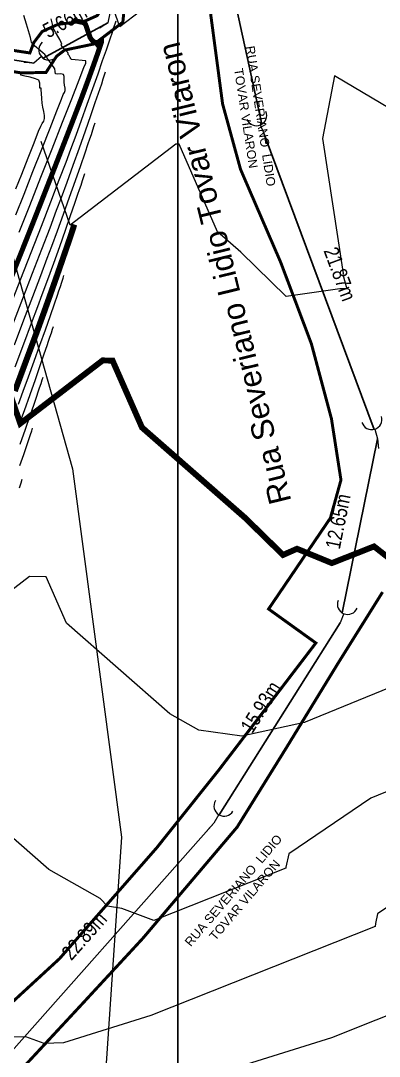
# Model space of a CAD drawing. Extents: x 360931 to 362237, y 7351473 to 7352200.
# Drawn here: x 361746 to 361770.1, y 7351839.6 to 7351909.3 of the extents above; entities that cross this region are included whole.
import ezdxf
from ezdxf.enums import TextEntityAlignment as Align

# ---------------------------------------------------------------- set-up
doc = ezdxf.new("R2010")
doc.units = 0
for name, color, linetype in [('A_Curvas Intermediarias', 37, 'Continuous'), ('A_Curvas Mestras', 32, 'Continuous'), ('AGUA', 3, 'Continuous'), ('C-TOPO-MAJR', 9, 'Continuous'), ('C-TOPO-MINR', 8, 'Continuous'), ('PONTOS-Pontos - Água_U', 1, 'Continuous'), ('PS_IND_COMPRIMENTO', 7, 'Continuous'), ('ZZ-Carimbo Texto', 7, 'Continuous')]:
    doc.layers.add(name, color=color, linetype=linetype)
doc.layers.add('LT-TEXTO-RUA', color=170, linetype='Continuous', lineweight=15)
doc.layers.add('TUBO_PE_80_NTS194_PN_12_5', color=5, linetype='Continuous', lineweight=30)
doc.styles.add('ARIAL', font='arial.ttf')
doc.styles.add('CARIMBO', font='arial.ttf', dxfattribs={"height": 2})
doc.styles.add('ROMANS', font='arial.ttf', dxfattribs={"height": 2})
picture_1 = doc.add_image_def('image1.tif', size_in_pixel=(23490, 20550))

# ---------------------------------------------------------------- blocks, each defined once
blk = doc.blocks.new('*U1244')
for p, q in [((-0.135, 0), (0, 0)), ((0, 0), (0.092, -0.092))]:
    blk.add_line(p, q)
blk.add_arc((-0.272, 0), 0.138, 270.0906, 90.0906)
blk = doc.blocks.new('*U1245')
for p, q in [((-0.135, 0), (0, 0)), ((0, 0), (0.092, -0.092))]:
    blk.add_line(p, q)
blk.add_arc((-0.272, 0), 0.138, 270.0906, 90.0906)
blk = doc.blocks.new('*U1250')
for p, q in [((-0.135, 0), (0, 0)), ((0, 0), (0.128, -0.025))]:
    blk.add_line(p, q)
blk.add_arc((-0.272, 0), 0.138, 270.0906, 90.0906)
blk = doc.blocks.new('*U1251')
for p, q in [((-0.135, 0), (0, 0)), ((0, 0), (0.128, -0.025))]:
    blk.add_line(p, q)
blk.add_arc((-0.272, 0), 0.138, 270.0906, 90.0906)
blk = doc.blocks.new('*U1252')
for p, q in [((-0.135, 0), (0, 0)), ((0, 0), (0.128, -0.025))]:
    blk.add_line(p, q)
blk.add_arc((-0.272, 0), 0.138, 270.0906, 90.0906)
blk = doc.blocks.new('*U1253')
for p, q in [((-0.135, 0), (0, 0)), ((0, 0), (0.128, -0.025))]:
    blk.add_line(p, q)
blk.add_arc((-0.272, 0), 0.138, 270.0906, 90.0906)

msp = doc.modelspace()

# ---------------------------------------------------------------- linework, layer by layer
at = {"color": 0, "const_width": 0.2}
for points in [[(361733.136, 7351912.651), (361734.272, 7351911.948), (361737.609, 7351908.777), (361744.777, 7351907.377), (361746.578, 7351907.103), (361746.841, 7351907.799), (361747.406, 7351908.546), (361748.477, 7351909.031), (361750.274, 7351909.243), (361751.112, 7351909.616), (361751.516, 7351910.232), (361751.79, 7351911.629), (361751.426, 7351914.587), (361751.527, 7351916.06), (361751.992, 7351917.599), (361753.053, 7351919.497), (361753.941, 7351921.102), (361754.436, 7351922.061), (361755.596, 7351924.544), (361754.203, 7351926.673), (361749.131, 7351933.331)], [(361732.496, 7351910.281), (361735.419, 7351907.42), (361746.042, 7351905.755), (361747.667, 7351905.796), (361748.375, 7351906.879), (361748.917, 7351907.295), (361750.917, 7351907.712), (361752.833, 7351909.169), (361753, 7351910.793)], [(361758.617, 7351910.663), (361759.545, 7351903.673), (361760.754, 7351899.266), (361763.456, 7351893.011), (361765.518, 7351887.539), (361766.869, 7351882.492), (361767.509, 7351878.37), (361766.798, 7351875.811), (361762.639, 7351869.69), (361765.82, 7351867.404), (361759.291, 7351858.858), (361755.105, 7351853.615), (361748.572, 7351846.164), (361743.965, 7351841.92), (361742.096, 7351839.829), (361741.817, 7351837.681)], [(361758.198, 7351780.484), (361757.171, 7351784.992), (361756.549, 7351788.287), (361756.957, 7351789.572), (361751.988, 7351792.585), (361746.896, 7351799.919), (361746.88, 7351800.683), (361736.955, 7351815.741), (361738.516, 7351817.18), (361740.183, 7351819.291), (361741.835, 7351821.215), (361742.713, 7351822.835), (361743.835, 7351826.669), (361744.699, 7351829.793), (361744.456, 7351832.458), (361745.153, 7351837.795), (361750.062, 7351843.08), (361754.185, 7351847.539), (361760.52, 7351855.011), (361763.883, 7351860.432), (361767.325, 7351866.06), (361770.31, 7351870.83)]]:
    msp.add_lwpolyline(points, dxfattribs=at)
at = {"layer": 'A_Curvas Intermediarias', "flags": 128}
for points, elevation in [([(361745.627, 7351896.209), (361746.184, 7351897.603), (361746.786, 7351899.12), (361747.384, 7351900.639), (361747.934, 7351902.039), (361748.388, 7351903.197), (361748.7, 7351903.993), (361748.823, 7351904.304), (361748.903, 7351904.441), (361748.962, 7351904.58), (361748.952, 7351904.723), (361748.912, 7351904.924), (361748.876, 7351905.128), (361748.878, 7351905.326), (361748.886, 7351905.517), (361748.835, 7351905.658), (361748.668, 7351905.7), (361748.451, 7351905.684), (361748.306, 7351905.702), (361748.273, 7351905.865), (361748.264, 7351906.043), (361748.176, 7351906.163), (361748.073, 7351906.277), (361747.956, 7351906.45), (361747.795, 7351906.695), (361747.702, 7351906.836), (361747.65, 7351906.915), (361747.595, 7351906.991), (361747.478, 7351907.095), (361747.3, 7351907.245), (361747.157, 7351907.365), (361746.997, 7351907.498), (361746.913, 7351907.569), (361746.86, 7351907.624), (361746.816, 7351907.672), (361746.763, 7351907.722), (361746.704, 7351907.768), (361746.686, 7351907.824), (361746.664, 7351907.924), (361746.614, 7351908.142), (361746.557, 7351908.367), (361746.491, 7351908.594), (361746.358, 7351909.036), (361746.18, 7351909.62)], 102), ([(361745.849, 7351895.039), (361746.567, 7351896.836), (361747.321, 7351898.74), (361748.072, 7351900.642), (361748.778, 7351902.438), (361749.399, 7351904.021), (361749.893, 7351905.284), (361750.219, 7351906.121), (361750.338, 7351906.425), (361750.344, 7351906.521), (361750.339, 7351906.583), (361750.086, 7351906.604), (361749.618, 7351906.642), (361749.363, 7351906.665), (361749.332, 7351906.74), (361749.298, 7351906.792), (361749.259, 7351906.851), (361749.211, 7351906.927), (361749.165, 7351907.004), (361749.145, 7351907.066), (361749.125, 7351907.128), (361749.064, 7351907.196), (361748.986, 7351907.279), (361748.896, 7351907.381), (361748.758, 7351907.536), (361748.687, 7351907.62), (361748.726, 7351907.694), (361748.678, 7351907.814), (361748.588, 7351908.01), (361748.465, 7351908.225), (361748.294, 7351908.512), (361748.207, 7351908.658), (361748.175, 7351908.727), (361748.147, 7351908.852), (361748.084, 7351909.124), (361748.014, 7351909.404)], 101), ([(361745.292, 7351890.179), (361745.975, 7351891.906), (361746.672, 7351893.687), (361747.354, 7351895.443), (361747.991, 7351897.094), (361748.554, 7351898.561), (361749.013, 7351899.763), (361749.339, 7351900.623), (361749.689, 7351901.563), (361750.062, 7351902.59), (361750.443, 7351903.654), (361750.815, 7351904.707), (361751.163, 7351905.701), (361751.471, 7351906.589), (361751.724, 7351907.321), (361751.905, 7351907.849), (361752, 7351908.125), (361752.107, 7351908.443), (361752.213, 7351908.768), (361752.307, 7351909.055), (361752.374, 7351909.261)], 99), ([(361745.425, 7351888.826), (361746.103, 7351890.571), (361746.766, 7351892.291), (361747.386, 7351893.909), (361747.933, 7351895.346), (361748.38, 7351896.524), (361748.698, 7351897.367), (361749.086, 7351898.411), (361749.5, 7351899.554), (361749.918, 7351900.729), (361750.319, 7351901.868), (361750.68, 7351902.905), (361750.98, 7351903.77), (361751.196, 7351904.398), (361751.306, 7351904.721), (361751.411, 7351905.034), (361751.516, 7351905.352), (361751.607, 7351905.633), (361751.673, 7351905.835)], 98), ([(361745.635, 7351897.952), (361746.033, 7351898.949), (361746.465, 7351900.044), (361746.865, 7351901.063), (361747.168, 7351901.833), (361747.308, 7351902.182), (361747.407, 7351902.358), (361747.508, 7351902.523), (361747.57, 7351902.703), (361747.564, 7351902.896), (361747.517, 7351903.159), (361747.456, 7351903.452), (361747.409, 7351903.735), (361747.38, 7351904.039), (361747.356, 7351904.364), (361747.339, 7351904.625), (361747.331, 7351904.732), (361747.25, 7351904.739), (361747.254, 7351904.851), (361747.246, 7351905.079), (361747.184, 7351905.268), (361746.967, 7351905.367), (361746.59, 7351905.468), (361746.231, 7351905.547), (361746.067, 7351905.58), (361745.978, 7351905.6), (361745.974, 7351905.652), (361745.882, 7351905.816)], 103), ([(361745.535, 7351887.455), (361746.179, 7351889.14), (361746.78, 7351890.724), (361747.311, 7351892.131), (361747.746, 7351893.286), (361748.057, 7351894.111), (361748.437, 7351895.134), (361748.842, 7351896.254), (361749.252, 7351897.406), (361749.645, 7351898.522), (361749.999, 7351899.537), (361750.292, 7351900.386), (361750.504, 7351901.001), (361750.613, 7351901.318), (361750.715, 7351901.624), (361750.818, 7351901.936), (361750.907, 7351902.211), (361750.972, 7351902.409)], 97), ([(361745.592, 7351885.988), (361746.175, 7351887.539), (361746.69, 7351888.917), (361747.112, 7351890.047), (361747.415, 7351890.855), (361747.787, 7351891.857), (361748.185, 7351892.954), (361748.586, 7351894.082), (361748.971, 7351895.176), (361749.318, 7351896.17), (361749.605, 7351897.001), (361749.813, 7351897.604), (361749.919, 7351897.914), (361750.02, 7351898.214), (361750.12, 7351898.52), (361750.208, 7351898.789), (361750.271, 7351898.983)], 96), ([(361745.813, 7351883.482), (361746.133, 7351884.343), (361746.489, 7351885.303), (361746.87, 7351886.355), (361747.255, 7351887.435), (361747.623, 7351888.483), (361747.955, 7351889.436), (361748.231, 7351890.233), (361748.43, 7351890.81), (361748.531, 7351891.107), (361748.628, 7351891.395), (361748.724, 7351891.687), (361748.808, 7351891.946), (361748.869, 7351892.132)], 94), ([(361745.84, 7351882.026), (361746.212, 7351883.055), (361746.589, 7351884.112), (361746.949, 7351885.137), (361747.274, 7351886.069), (361747.544, 7351886.848), (361747.738, 7351887.413), (361747.838, 7351887.704), (361747.932, 7351887.985), (361748.026, 7351888.271), (361748.108, 7351888.524), (361748.168, 7351888.706)], 93), ([(361745.923, 7351880.788), (361746.275, 7351881.791), (361746.593, 7351882.702), (361746.857, 7351883.464), (361747.047, 7351884.016), (361747.144, 7351884.3), (361747.236, 7351884.575), (361747.328, 7351884.855), (361747.409, 7351885.102), (361747.467, 7351885.28)], 92), ([(361745.912, 7351879.335), (361746.17, 7351880.079), (361746.355, 7351880.619), (361746.45, 7351880.897), (361746.541, 7351881.165), (361746.63, 7351881.439), (361746.709, 7351881.681), (361746.765, 7351881.854)], 91)]:
    msp.add_lwpolyline(points, dxfattribs=dict(at, elevation=elevation))
at = {"layer": 'A_Curvas Mestras', "color": 9, "true_color": 0xd19cc7, "const_width": 0.34, "elevation": 100, "flags": 128}
msp.add_lwpolyline([(361745.281, 7351891.885), (361745.973, 7351893.615), (361746.707, 7351895.468), (361747.447, 7351897.35), (361748.157, 7351899.165), (361748.801, 7351900.821), (361749.344, 7351902.221), (361749.749, 7351903.272), (361749.981, 7351903.879), (361750.274, 7351904.665), (361750.595, 7351905.541), (361750.905, 7351906.404), (361751.169, 7351907.151), (361751.32, 7351907.597), (361751.386, 7351907.807), (361751.403, 7351907.877), (361751.402, 7351907.887), (361751.387, 7351907.886), (361751.334, 7351907.846), (361751.232, 7351907.738), (361751.143, 7351907.648), (361751.094, 7351907.715), (361751.046, 7351907.791), (361750.972, 7351907.815), (361750.897, 7351907.837), (361750.819, 7351907.906), (361750.74, 7351907.986), (361750.686, 7351908.06), (361750.636, 7351908.137), (361750.548, 7351908.384), (361750.4, 7351908.81), (361750.32, 7351909.038), (361750.265, 7351909.077), (361750.221, 7351909.112), (361750.17, 7351909.15), (361750.004, 7351909.185), (361749.709, 7351909.246), (361749.548, 7351909.284), (361749.569, 7351909.347), (361749.592, 7351909.411), (361749.554, 7351909.455)], dxfattribs=at)
at = {"layer": 'A_Curvas Mestras', "color": 11, "true_color": 0xf27172, "const_width": 0.4, "elevation": 95, "flags": 128}
msp.add_lwpolyline([(361745.569, 7351884.354), (361746.069, 7351885.702), (361746.479, 7351886.808), (361746.774, 7351887.599), (361747.138, 7351888.58), (361747.527, 7351889.654), (361747.92, 7351890.759), (361748.297, 7351891.829), (361748.637, 7351892.803), (361748.918, 7351893.617), (361749.121, 7351894.207), (361749.225, 7351894.511), (361749.324, 7351894.804), (361749.422, 7351895.103), (361749.508, 7351895.368), (361749.57, 7351895.558)], dxfattribs=at)
at = {"layer": 'A_Curvas Mestras', "elevation": 90, "flags": 128}
msp.add_lwpolyline([(361745.875, 7351877.846), (361745.985, 7351878.186), (361746.064, 7351878.428)], dxfattribs=at)
at = {"layer": 'AGUA', "color": 3}
msp.add_lwpolyline([(361742.024, 7351938.491), (361744.244, 7351899.501), (361745.284, 7351893.941), (361749.454, 7351879.131), (361752.754, 7351854.331), (361750.824, 7351825.891), (361744.084, 7351802.531), (361730.074, 7351774.521), (361710.114, 7351752.371), (361680.944, 7351732.571), (361658.284, 7351722.111), (361634.964, 7351711.741), (361619.024, 7351708.071), (361606.084, 7351706.721), (361601.154, 7351705.751)], dxfattribs=at)
msp.add_lwpolyline([(361742.024, 7351938.491), (361744.244, 7351899.501), (361745.284, 7351893.941), (361749.454, 7351879.131), (361752.754, 7351854.331), (361750.824, 7351825.891), (361744.084, 7351802.531), (361730.074, 7351774.521), (361710.114, 7351752.371), (361680.944, 7351732.571), (361658.284, 7351722.111), (361634.964, 7351711.741), (361619.024, 7351708.071), (361606.084, 7351706.721), (361601.154, 7351705.751)], dxfattribs=at)
at = {"layer": 'C-TOPO-MAJR', "color": 11, "linetype": 'Continuous', "lineweight": -3, "true_color": 0xf27172, "const_width": 0.4, "elevation": 90}
msp.add_lwpolyline([(361770.764, 7351873.092), (361769.735, 7351873.9), (361766.897, 7351872.78), (361764.551, 7351873.743), (361763.611, 7351873.327), (361761.06, 7351875.823), (361754.122, 7351881.902), (361752.141, 7351886.404), (361751.472, 7351886.414), (361745.934, 7351882.171), (361743.01, 7351890.603)], dxfattribs=at)
at = {"layer": 'C-TOPO-MINR', "color": 8, "linetype": 'Continuous', "lineweight": -3}
for points, elevation in [([(361791.965, 7351895.343), (361761.557, 7351917.269), (361758.222, 7351918.289), (361757.383, 7351917.801), (361757.325, 7351917.395), (361757.814, 7351912.824), (361752.634, 7351908.855), (361751.652, 7351911.687)], 94), ([(361794.285, 7351889.446), (361767.077, 7351905.564), (361766.258, 7351901.342), (361767.668, 7351892.263), (361767.628, 7351892.207), (361767.899, 7351891.232), (361767.431, 7351891.243), (361763.823, 7351890.714), (361760.772, 7351893.698), (361759.2, 7351895.076), (361756.612, 7351900.959), (361756.396, 7351900.962), (361749.284, 7351895.513), (361747.331, 7351901.145)], 92), ([(361776.896, 7351866.893), (361765.107, 7351862.078), (361765.056, 7351862.044), (361760.847, 7351861.126), (361757.953, 7351861.541), (361755.994, 7351862.639), (361749.045, 7351868.728), (361747.671, 7351871.85), (361746.549, 7351871.866), (361742.584, 7351868.828), (361738.689, 7351880.061)], 88), ([(361778.67, 7351860.699), (361769.508, 7351856.957), (361763.995, 7351853.223), (361763.803, 7351852.329), (361763.794, 7351852.253), (361754.929, 7351848.735), (361752.76, 7351849.544), (361751.79, 7351849.695), (361751.314, 7351850.213), (361747.844, 7351852.157), (361743.967, 7351855.554), (361743.201, 7351857.295), (361741.626, 7351857.319), (361739.234, 7351855.486), (361734.369, 7351869.518)], 86), ([(361773.908, 7351851.836), (361769.976, 7351849.172), (361769.839, 7351848.534), (361769.813, 7351848.327), (361754.722, 7351842.338), (361748.843, 7351840.502), (361747.539, 7351840.459), (361746.302, 7351840.896), (361740.858, 7351840.787), (361740.412, 7351841.273), (361739.693, 7351841.676), (361738.889, 7351842.38), (361738.731, 7351842.741), (361736.703, 7351842.771), (361735.885, 7351842.144), (361730.048, 7351858.976)], 84), ([(361775.832, 7351844.401), (361766.865, 7351840.843), (361747.138, 7351834.681), (361745.69, 7351834.633), (361743.389, 7351836.033), (361741.922, 7351836.131), (361742.097, 7351835.07), (361741.608, 7351834.838), (361737.273, 7351833.548), (361736.971, 7351832.787), (361733.592, 7351830.657), (361731.956, 7351831.409), (361731.472, 7351831.866), (361725.727, 7351848.434)], 82)]:
    msp.add_lwpolyline(points, dxfattribs=dict(at, elevation=elevation))
at = {"layer": 'TUBO_PE_80_NTS194_PN_12_5', "linetype": 'Continuous'}
for points in [[(361757.175, 7351925.231), (361762.19, 7351902.315)], [(361747.477, 7351906.752), (361751.821, 7351909.119)], [(361738.142, 7351907.775), (361746.85, 7351906.411)], [(361762.339, 7351901.636), (361769.735, 7351881.778)], [(361769.971, 7351881.142), (361767.586, 7351869.435)], [(361767.447, 7351868.751), (361759.313, 7351855.848)], [(361758.953, 7351855.277), (361743.758, 7351838.152)]]:
    msp.add_lwpolyline(points, dxfattribs=at)

# ---------------------------------------------------------------- block references
at = {"layer": 'PONTOS-Pontos - Água_U', "xscale": 5, "yscale": 5, "zscale": 5}
for name, p, rotation in [('*U1245', (361751.821, 7351909.119), 257.7927393927457), ('*U1244', (361746.85, 7351906.411), 221.6476347246613), ('*U1250', (361762.339, 7351901.636), 292.2267496515297), ('*U1251', (361769.971, 7351881.142), 286.707809639729), ('*U1252', (361767.447, 7351868.751), 248.0275929986181), ('*U1253', (361758.953, 7351855.277), 239.13453506851)]:
    msp.add_blockref(name, p, dxfattribs=dict(at, rotation=rotation))

# ---------------------------------------------------------------- texts
at = {"layer": 'LT-TEXTO-RUA', "ltscale": 4, "char_height": 0.6, "attachment_point": 1, "style": 'ARIAL'}
for insert, rotation in [((361761.688, 7351907.622), 278.62515), ((361756.943, 7351847.322, 1487.007), 49.49454)]:
    msp.add_mtext('\\pxqc;RUA SEVERIANO  LIDIO\\PTOVAR VILARON', dxfattribs=dict(at, insert=insert, rotation=rotation))
at = {"layer": 'PS_IND_COMPRIMENTO', "style": 'ROMANS', "width": 0.8}
for s, rotation, p in [('5.66m', 28.58301, (361748.931, 7351909.253)), ('21.87m', 290.42699, (361767.443, 7351892.23)), ('12.65m', 78.48321, (361767.309, 7351875.588)), ('15.93m', 57.77322, (361762.111, 7351863.099)), ('22.89m', 48.41675, (361750.233, 7351847.71))]:
    msp.add_text(s, height=1, rotation=rotation, dxfattribs=at).set_placement(p, align=Align.MIDDLE_CENTER)
at = {"layer": 'ZZ-Carimbo Texto', "style": 'CARIMBO'}
msp.add_text('Rua Severiano Lidio Tovar Vilaron', height=1.5, rotation=103.71948, dxfattribs=at).set_placement((361759.671, 7351892.271), align=Align.MIDDLE_CENTER)

# ---------------------------------------------------------------- pictures from other files: only their frames are drawn
at = {"lineweight": 30}
image = msp.add_image(picture_1, insert=(361177.259, 7351517.423, -3.228), size_in_units=(579.285, 506.782), dxfattribs=dict(at, fade=58))
image.dxf.flags = 15

doc.saveas('drawing.dxf')
